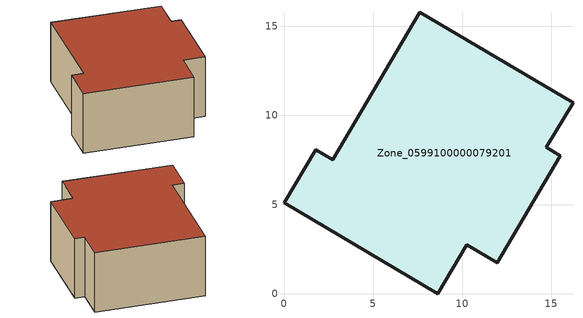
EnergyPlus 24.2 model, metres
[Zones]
Zone_0599100000079201
 floor ground (C_G): 2.73,7.51 7.62,15.78 16.21,10.71 14.72,8.2 15.5,7.74 11.96,1.73 10.25,2.74 8.62,0 0,5.09 1.77,8.08 z2.42
 wall outside (C_F): 1.77,8.08 0,5.09 8.62,0 10.25,2.74 11.96,1.73 15.5,7.74 14.72,8.2 16.21,10.71 7.62,15.78 2.73,7.51 1.77,8.08 z2.42:8.27
 roof outside (C_R): 2.73,7.51 1.77,8.08 0,5.09 8.62,0 10.25,2.74 11.96,1.73 15.5,7.74 14.72,8.2 16.21,10.71 7.62,15.78 z8.27
[BUILDING]
Pand.0599100000079201: North Axis=0; Terrain=City; Loads Convergence Tolerance Value=0.04; Temperature Convergence Tolerance Value=0.4; Solar Distribution=FullExterior; Maximum Number of Warmup Days=25; Minimum Number of Warmup Days=1
[Site:Location]
Rotterdam.The.Hague.AP_ZH_NLD Design_Conditions: Latitude=51.96; Longitude=4.45; Time Zone=1; Elevation=-4.5
[SITE:GROUNDTEMPERATURE:BUILDINGSURFACE]
18, 18, 18, 18, 18, 18, 18, 18, 18, 18, 18, 18
[MATERIAL] Thermal Absorptance=0.9; Solar Absorptance=0.7; Visible Absorptance=0.7
Name | Roughness | Thickness | Conductivity | Density | Specific Heat
G.D.1975-1991 | MediumSmooth | 0.15 | 0.288461 | 540 | 1210
F.D.1975-1991 | Rough | 0.3 | 0.230769 | 1920 | 840
R.D.1975-1991 | MediumRough | 0.2 | 0.153846 | 1500 | 1000
[CONSTRUCTION]
C_G: G.D.1975-1991
C_F: F.D.1975-1991
C_R: R.D.1975-1991
[ZONE]
Zone_0599100000079201: Type=1; Multiplier=1; Ceiling Height=Autocalculate; Volume=Autocalculate; Floor Area=autocalculate; Part of Total Floor Area=Yes
[ZONEINFILTRATION:DESIGNFLOWRATE]
Infil_Zone_0599100000079201: Zone or ZoneList or Space or SpaceList=Zone_0599100000079201; Schedule=AlwaysOn; Design Flow Rate Calculation Method=Flow/Area; Flow Rate per Floor Area=0.0042; Constant Term Coefficient=1; Temperature Term Coefficient=0; Velocity Term Coefficient=0; Velocity Squared Term Coefficient=0
[HVACTEMPLATE:ZONE:IDEALLOADSAIRSYSTEM]
Zone_0599100000079201: Maximum Heating Supply Air Temperature=50; Minimum Cooling Supply Air Temperature=13; Maximum Heating Supply Air Humidity Ratio=0.0156; Minimum Cooling Supply Air Humidity Ratio=0.0077; Heating Limit=NoLimit; Cooling Limit=NoLimit; Dehumidification Control Type=ConstantSensibleHeatRatio; Cooling Sensible Heat Ratio=0.7; Dehumidification Setpoint=60; Humidification Control Type=None; Humidification Setpoint=30; Outdoor Air Method=None; Outdoor Air Flow Rate per Person=0.00944; Outdoor Air Flow Rate per Zone Floor Area=0; Outdoor Air Flow Rate per Zone=0; Demand Controlled Ventilation Type=None; Outdoor Air Economizer Type=NoEconomizer; Heat Recovery Type=None; Sensible Heat Recovery Effectiveness=0.7; Latent Heat Recovery Effectiveness=0.65
[ZONECONTROL:THERMOSTAT]
ThermostatControl_Zone_0599100000079201: Zone or ZoneList=Zone_0599100000079201; Control Type Schedule=DualSetpointControlType; Control 1=Thermostat_Zone_0599100000079201; Temperature Difference Between Cutout And Setpoint=0
[THERMOSTATSETPOINT:DUALSETPOINT]
Thermostat_Zone_0599100000079201: Heating Setpoint Temperature Schedule=HeatingSetpoint_Zone_0599100000079201; Cooling Setpoint Temperature Schedule=CoolingSetpoint_Zone_0599100000079201
[SCHEDULE:COMPACT]
HeatingSetpoint_Zone_0599100000079201: Through: 12/31, For: AllDays, Until: 24:00, 21
CoolingSetpoint_Zone_0599100000079201: Through: 12/31, For: AllDays, Until: 24:00, 24
DualSetpointControlType: Through: 12/31, For: AllDays, Until: 24:00, 4
AlwaysOn: Through: 12/31, For: AllDays, Until: 24:00, 1
